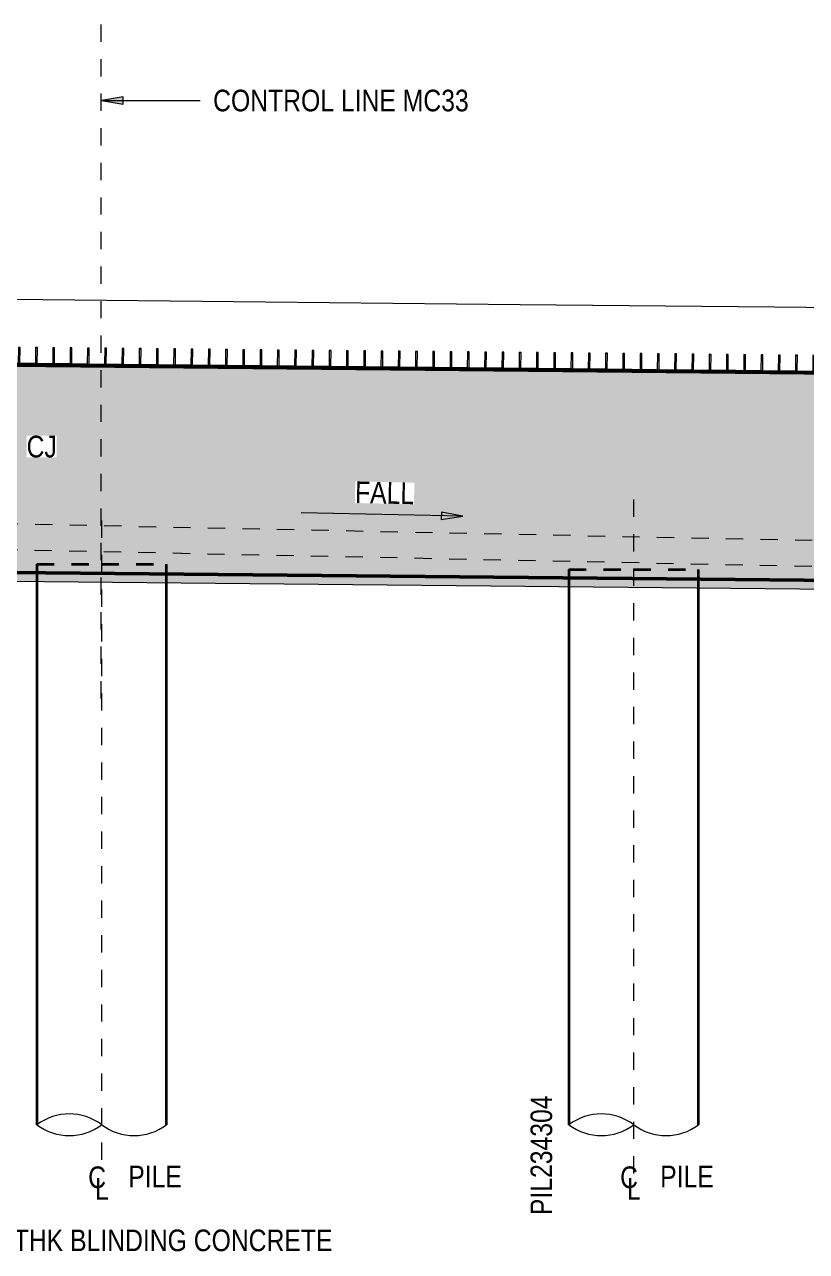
# Model space of a CAD drawing. Header units: metres. Extents: x 1652 to 1736, y -584 to 21.
# Drawn here: x 1720.17 to 1724.7, y 13.84 to 20.94 of the extents above; entities that cross this region are included whole.
import ezdxf

# ---------------------------------------------------------------- set-up
doc = ezdxf.new("R2010")
doc.units = ezdxf.units.M
doc.linetypes.add('JacobsCenter', pattern=[0.015, 0.009, -0.0015, 0.003, -0.0015])
doc.linetypes.add('JacobsDash', pattern=[0.0045, 0.003, -0.0015])
for name, color, linetype, lineweight in [('BRIDGE-ABUTMENT-CONC', 7, 'Continuous', 50), ('BRIDGE-FRAMING-LINE-18-HID', 7, 'JacobsDash', 18), ('D-BDGE', 7, 'Continuous', 13), ('D-BDGE-FLOOR', 7, 'Continuous', 50), ('D-BDGE-FNDN-LINES-18-HID', 7, 'JacobsDash', 18), ('D-BDGE-FNDN-PILE-CONC', 7, 'Continuous', 50), ('D-BDGE-FRAMING', 7, 'Continuous', 50), ('D-BDGE-LINE', 7, 'Continuous', 9), ('D-ENHA-GEN-LINE', 7, 'Continuous', 9), ('D-ENHA-TEXT', 7, 'Continuous', 9), ('D-ENHA-TEXT-TAG', 7, 'Continuous', 18)]:
    doc.layers.add(name, color=color, linetype=linetype, lineweight=lineweight)
doc.styles.add('Arial Narrow_1', font='ARIALN.TTF', dxfattribs={"height": 0.125})

# ---------------------------------------------------------------- blocks, each defined once
blk = doc.blocks.new('01_SFO_FRP_Pile_CastInPlace_CS - CAST-IN-PLACE PILE - 0750-V5-DRG-2871071 - ABUTMENT A CONCRETE ELEVATION')
at = {"layer": 'D-BDGE-FNDN-LINES-18-HID', "lineweight": 35}
for p, q in [((1679.6052, 17.7837), (1679.6052, 17.734)), ((1679.6052, 17.7837), (1679.9801, 17.7837)), ((1679.6052, 17.7837), (1679.9801, 17.7837)), ((1679.9801, 17.7837), (1680.3552, 17.7837)), ((1679.9803, 17.7837), (1680.3552, 17.7837)), ((1680.3552, 17.7265), (1680.3552, 17.7837))]:
    blk.add_line(p, q, dxfattribs=at)
at = {"layer": 'D-BDGE-FNDN-PILE-CONC', "lineweight": 35}
for p, q in [((1679.6052, 17.7339), (1679.6052, 14.5698)), ((1680.3552, 14.5696), (1680.3552, 17.7265))]:
    blk.add_line(p, q, dxfattribs=at)
blk = doc.blocks.new('01_SFO_FRP_Pile_CastInPlace_CS - CAST-IN-PLACE PILE - 0750-V6-DRG-2871071 - ABUTMENT A CONCRETE ELEVATION')
at = {"layer": 'D-BDGE-FNDN-LINES-18-HID', "lineweight": 35}
for p, q in [((1676.5252, 17.8144), (1676.5252, 17.7645)), ((1676.5252, 17.8144), (1676.9001, 17.8144)), ((1676.5252, 17.8144), (1676.9001, 17.8144)), ((1676.9001, 17.8144), (1677.2752, 17.8144)), ((1676.9003, 17.8144), (1677.2752, 17.8144)), ((1677.2752, 17.7571), (1677.2752, 17.8144))]:
    blk.add_line(p, q, dxfattribs=at)
at = {"layer": 'D-BDGE-FNDN-PILE-CONC', "lineweight": 35}
for p, q in [((1676.5252, 17.7645), (1676.5252, 14.5698)), ((1677.2752, 14.5697), (1677.2752, 17.757))]:
    blk.add_line(p, q, dxfattribs=at)
blk = doc.blocks.new('07_STR_DPS_PermadecPanel - 07_STR_DPS_PermadecPanel-5973122-DRG-2871071 - ABUTMENT A CONCRETE ELEVATION')
at = {"layer": 'BRIDGE-FRAMING-LINE-18-HID', "color": 9, "lineweight": 13, "true_color": 0xc3c3c3}
for p, q in [((1680.618, 19.0257), (1680.628, 19.0256)), ((1680.718, 19.0247), (1680.728, 19.0246)), ((1680.818, 19.0237), (1680.828, 19.0236)), ((1680.918, 19.0228), (1680.928, 19.0227)), ((1681.018, 19.0218), (1681.028, 19.0217)), ((1681.118, 19.0208), (1681.128, 19.0207)), ((1680.572, 18.9272), (1680.572, 18.9275)), ((1680.572, 18.9275), (1680.572, 18.9272)), ((1681.172, 18.9212), (1680.572, 18.9272)), ((1680.5721, 18.9332), (1680.6171, 18.9328)), ((1680.617, 18.9331), (1680.6171, 18.9328)), ((1680.6171, 18.9328), (1680.6171, 18.933)), ((1680.627, 18.933), (1680.627, 18.9327)), ((1680.6271, 18.9329), (1680.627, 18.9327)), ((1680.627, 18.9327), (1680.717, 18.9318)), ((1680.717, 18.9321), (1680.717, 18.9318)), ((1680.717, 18.9318), (1680.717, 18.932)), ((1680.727, 18.932), (1680.727, 18.9317)), ((1680.727, 18.9319), (1680.727, 18.9317)), ((1680.727, 18.9317), (1680.817, 18.9308)), ((1680.817, 18.9311), (1680.817, 18.9308)), ((1680.817, 18.9308), (1680.817, 18.931)), ((1680.827, 18.931), (1680.827, 18.9307)), ((1680.827, 18.9309), (1680.827, 18.9307)), ((1680.827, 18.9307), (1680.917, 18.9298)), ((1680.917, 18.9301), (1680.917, 18.9298)), ((1680.917, 18.9298), (1680.917, 18.93)), ((1680.927, 18.93), (1680.927, 18.9297)), ((1680.927, 18.9299), (1680.927, 18.9297)), ((1680.927, 18.9297), (1681.017, 18.9288)), ((1681.017, 18.9291), (1681.017, 18.9288)), ((1681.017, 18.9288), (1681.017, 18.929)), ((1681.027, 18.929), (1681.027, 18.9287)), ((1681.027, 18.9289), (1681.027, 18.9287)), ((1681.027, 18.9287), (1681.117, 18.9278)), ((1681.117, 18.9281), (1681.117, 18.9278)), ((1681.117, 18.9278), (1681.117, 18.928)), ((1681.127, 18.928), (1681.127, 18.9277)), ((1681.127, 18.9279), (1681.127, 18.9277)), ((1681.127, 18.9277), (1681.172, 18.9272)), ((1681.172, 18.9212), (1681.1719, 18.9215)), ((1681.172, 18.9215), (1681.172, 18.9212))]:
    blk.add_line(p, q, dxfattribs=at)
at = {"layer": 'D-BDGE-FRAMING', "color": 9, "lineweight": 13, "true_color": 0xc3c3c3}
for p, q in [((1680.618, 19.0261), (1680.617, 18.9331)), ((1680.628, 19.026), (1680.618, 19.0261)), ((1680.627, 18.933), (1680.628, 19.026)), ((1680.718, 19.0251), (1680.717, 18.9321)), ((1680.728, 19.025), (1680.718, 19.0251)), ((1680.727, 18.932), (1680.728, 19.025)), ((1680.8179, 19.0241), (1680.817, 18.9311)), ((1680.8279, 19.024), (1680.8179, 19.0241)), ((1680.827, 18.931), (1680.8279, 19.024)), ((1680.9179, 19.0231), (1680.917, 18.9301)), ((1680.9279, 19.023), (1680.9179, 19.0231)), ((1680.927, 18.93), (1680.9279, 19.023)), ((1681.0179, 19.0221), (1681.017, 18.9291)), ((1681.0279, 19.022), (1681.0179, 19.0221)), ((1681.027, 18.929), (1681.0279, 19.022)), ((1681.1179, 19.0211), (1681.117, 18.9281)), ((1681.1279, 19.021), (1681.1179, 19.0211)), ((1681.127, 18.928), (1681.1279, 19.021)), ((1680.617, 18.9331), (1680.572, 18.9335)), ((1680.572, 18.9335), (1680.572, 18.9275)), ((1680.572, 18.9275), (1681.1719, 18.9215)), ((1680.717, 18.9321), (1680.627, 18.933)), ((1680.817, 18.9311), (1680.727, 18.932)), ((1680.917, 18.9301), (1680.827, 18.931)), ((1681.017, 18.9291), (1680.927, 18.93)), ((1681.117, 18.9281), (1681.027, 18.929)), ((1681.172, 18.9275), (1681.127, 18.928)), ((1681.1719, 18.9215), (1681.172, 18.9275))]:
    blk.add_line(p, q, dxfattribs=at)
blk = doc.blocks.new('07_STR_DPS_PermadecPanel - 07_STR_DPS_PermadecPanel-V19-DRG-2871071 - ABUTMENT A CONCRETE ELEVATION')
at = {"layer": 'BRIDGE-FRAMING-LINE-18-HID', "color": 9, "lineweight": 13, "true_color": 0xc3c3c3}
for p, q in [((1680.018, 19.0317), (1680.028, 19.0316)), ((1680.118, 19.0307), (1680.128, 19.0306)), ((1680.218, 19.0297), (1680.228, 19.0296)), ((1680.318, 19.0288), (1680.328, 19.0287)), ((1680.418, 19.0278), (1680.428, 19.0277)), ((1680.518, 19.0268), (1680.528, 19.0267)), ((1679.972, 18.9338), (1679.972, 18.9335)), ((1679.972, 18.9332), (1679.972, 18.9335)), ((1679.972, 18.9335), (1679.972, 18.9332)), ((1680.572, 18.9272), (1679.972, 18.9332)), ((1679.9721, 18.9392), (1680.0171, 18.9388)), ((1680.017, 18.9391), (1680.0171, 18.9388)), ((1680.0171, 18.9388), (1680.0171, 18.939)), ((1680.027, 18.939), (1680.027, 18.9387)), ((1680.0271, 18.9389), (1680.027, 18.9387)), ((1680.027, 18.9387), (1680.117, 18.9378)), ((1680.117, 18.9381), (1680.117, 18.9378)), ((1680.117, 18.9378), (1680.117, 18.938)), ((1680.127, 18.938), (1680.127, 18.9377)), ((1680.127, 18.9379), (1680.127, 18.9377)), ((1680.127, 18.9377), (1680.217, 18.9368)), ((1680.217, 18.9371), (1680.217, 18.9368)), ((1680.217, 18.9368), (1680.217, 18.937)), ((1680.227, 18.937), (1680.227, 18.9367)), ((1680.227, 18.9369), (1680.227, 18.9367)), ((1680.227, 18.9367), (1680.317, 18.9358)), ((1680.317, 18.9361), (1680.317, 18.9358)), ((1680.317, 18.9358), (1680.317, 18.936)), ((1680.327, 18.936), (1680.327, 18.9357)), ((1680.327, 18.9359), (1680.327, 18.9357)), ((1680.327, 18.9357), (1680.417, 18.9348)), ((1680.417, 18.9351), (1680.417, 18.9348)), ((1680.417, 18.9348), (1680.417, 18.935)), ((1680.427, 18.935), (1680.427, 18.9347)), ((1680.427, 18.9349), (1680.427, 18.9347)), ((1680.427, 18.9347), (1680.517, 18.9338)), ((1680.517, 18.9341), (1680.517, 18.9338)), ((1680.517, 18.9338), (1680.517, 18.934)), ((1680.527, 18.934), (1680.527, 18.9337)), ((1680.527, 18.9339), (1680.527, 18.9337)), ((1680.527, 18.9337), (1680.572, 18.9332)), ((1680.572, 18.9272), (1680.5719, 18.9275)), ((1680.572, 18.9275), (1680.572, 18.9272))]:
    blk.add_line(p, q, dxfattribs=at)
at = {"layer": 'D-BDGE-FRAMING', "color": 9, "lineweight": 13, "true_color": 0xc3c3c3}
for p, q in [((1680.018, 19.0321), (1680.017, 18.9391)), ((1680.028, 19.032), (1680.018, 19.0321)), ((1680.027, 18.939), (1680.028, 19.032)), ((1680.118, 19.0311), (1680.117, 18.9381)), ((1680.128, 19.031), (1680.118, 19.0311)), ((1680.127, 18.938), (1680.128, 19.031)), ((1680.2179, 19.0301), (1680.217, 18.9371)), ((1680.2279, 19.03), (1680.2179, 19.0301)), ((1680.227, 18.937), (1680.2279, 19.03)), ((1680.3179, 19.0291), (1680.317, 18.9361)), ((1680.3279, 19.029), (1680.3179, 19.0291)), ((1680.327, 18.936), (1680.3279, 19.029)), ((1680.4179, 19.0281), (1680.417, 18.9351)), ((1680.4279, 19.028), (1680.4179, 19.0281)), ((1680.427, 18.935), (1680.4279, 19.028)), ((1680.5179, 19.0271), (1680.517, 18.9341)), ((1680.5279, 19.027), (1680.5179, 19.0271)), ((1680.527, 18.934), (1680.5279, 19.027)), ((1680.017, 18.9391), (1679.972, 18.9395)), ((1679.972, 18.9395), (1679.972, 18.9338)), ((1679.972, 18.9335), (1680.5719, 18.9275)), ((1680.117, 18.9381), (1680.027, 18.939)), ((1680.217, 18.9371), (1680.127, 18.938)), ((1680.317, 18.9361), (1680.227, 18.937)), ((1680.417, 18.9351), (1680.327, 18.936)), ((1680.517, 18.9341), (1680.427, 18.935)), ((1680.572, 18.9335), (1680.527, 18.934)), ((1680.5719, 18.9275), (1680.572, 18.9335))]:
    blk.add_line(p, q, dxfattribs=at)
blk = doc.blocks.new('07_STR_DPS_PermadecPanel - 07_STR_DPS_PermadecPanel-5973123-DRG-2871071 - ABUTMENT A CONCRETE ELEVATION')
at = {"layer": 'BRIDGE-FRAMING-LINE-18-HID', "color": 9, "lineweight": 13, "true_color": 0xc3c3c3}
for p, q in [((1679.418, 19.038), (1679.428, 19.0379)), ((1679.518, 19.037), (1679.528, 19.0369)), ((1679.618, 19.036), (1679.628, 19.0359)), ((1679.718, 19.0351), (1679.728, 19.035)), ((1679.818, 19.0341), (1679.828, 19.034)), ((1679.918, 19.0331), (1679.928, 19.033)), ((1679.372, 18.9395), (1679.372, 18.9398)), ((1679.972, 18.9335), (1679.372, 18.9395)), ((1679.3721, 18.9455), (1679.4171, 18.9451)), ((1679.417, 18.9454), (1679.4171, 18.9451)), ((1679.4171, 18.9451), (1679.4171, 18.9453)), ((1679.427, 18.9453), (1679.427, 18.945)), ((1679.4271, 18.9452), (1679.427, 18.945)), ((1679.427, 18.945), (1679.517, 18.9441)), ((1679.517, 18.9444), (1679.517, 18.9441)), ((1679.517, 18.9441), (1679.517, 18.9443)), ((1679.527, 18.9443), (1679.527, 18.944)), ((1679.527, 18.9442), (1679.527, 18.944)), ((1679.527, 18.944), (1679.617, 18.9431)), ((1679.617, 18.9434), (1679.617, 18.9431)), ((1679.617, 18.9431), (1679.617, 18.9433)), ((1679.627, 18.9433), (1679.627, 18.943)), ((1679.627, 18.9432), (1679.627, 18.943)), ((1679.627, 18.943), (1679.717, 18.9421)), ((1679.717, 18.9424), (1679.717, 18.9421)), ((1679.717, 18.9421), (1679.717, 18.9423)), ((1679.727, 18.9423), (1679.727, 18.942)), ((1679.727, 18.9422), (1679.727, 18.942)), ((1679.727, 18.942), (1679.817, 18.9411)), ((1679.817, 18.9414), (1679.817, 18.9411)), ((1679.817, 18.9411), (1679.817, 18.9413)), ((1679.827, 18.9413), (1679.827, 18.941)), ((1679.827, 18.9412), (1679.827, 18.941)), ((1679.827, 18.941), (1679.917, 18.9401)), ((1679.917, 18.9404), (1679.917, 18.9401)), ((1679.917, 18.9401), (1679.917, 18.9403)), ((1679.927, 18.9403), (1679.927, 18.94)), ((1679.927, 18.9402), (1679.927, 18.94)), ((1679.927, 18.94), (1679.972, 18.9395)), ((1679.972, 18.9335), (1679.9719, 18.9338))]:
    blk.add_line(p, q, dxfattribs=at)
at = {"layer": 'D-BDGE-FRAMING', "color": 9, "lineweight": 13, "true_color": 0xc3c3c3}
for p, q in [((1679.418, 19.0384), (1679.417, 18.9454)), ((1679.428, 19.0383), (1679.418, 19.0384)), ((1679.427, 18.9453), (1679.428, 19.0383)), ((1679.518, 19.0374), (1679.517, 18.9444)), ((1679.528, 19.0373), (1679.518, 19.0374)), ((1679.527, 18.9443), (1679.528, 19.0373)), ((1679.6179, 19.0364), (1679.617, 18.9434)), ((1679.6279, 19.0363), (1679.6179, 19.0364)), ((1679.627, 18.9433), (1679.6279, 19.0363)), ((1679.7179, 19.0354), (1679.717, 18.9424)), ((1679.7279, 19.0353), (1679.7179, 19.0354)), ((1679.727, 18.9423), (1679.7279, 19.0353)), ((1679.8179, 19.0344), (1679.817, 18.9414)), ((1679.8279, 19.0343), (1679.8179, 19.0344)), ((1679.827, 18.9413), (1679.8279, 19.0343)), ((1679.9179, 19.0334), (1679.917, 18.9404)), ((1679.9279, 19.0333), (1679.9179, 19.0334)), ((1679.927, 18.9403), (1679.9279, 19.0333)), ((1679.417, 18.9454), (1679.372, 18.9458)), ((1679.372, 18.9458), (1679.372, 18.9398)), ((1679.372, 18.9398), (1679.9719, 18.9338)), ((1679.517, 18.9444), (1679.427, 18.9453)), ((1679.617, 18.9434), (1679.527, 18.9443)), ((1679.717, 18.9424), (1679.627, 18.9433)), ((1679.817, 18.9414), (1679.727, 18.9423)), ((1679.917, 18.9404), (1679.827, 18.9413)), ((1679.972, 18.9398), (1679.927, 18.9403)), ((1679.9719, 18.9338), (1679.972, 18.9398))]:
    blk.add_line(p, q, dxfattribs=at)
blk = doc.blocks.new('07_STR_DPS_PermadecPanel - 07_STR_DPS_PermadecPanel-5973124-DRG-2871071 - ABUTMENT A CONCRETE ELEVATION')
at = {"layer": 'BRIDGE-FRAMING-LINE-18-HID', "color": 9, "lineweight": 13, "true_color": 0xc3c3c3}
for p, q in [((1678.818, 19.0437), (1678.828, 19.0436)), ((1678.918, 19.0427), (1678.928, 19.0426)), ((1679.018, 19.0417), (1679.028, 19.0416)), ((1679.118, 19.0408), (1679.128, 19.0407)), ((1679.218, 19.0398), (1679.228, 19.0397)), ((1679.318, 19.0388), (1679.328, 19.0387)), ((1678.772, 18.9452), (1678.772, 18.9455)), ((1678.772, 18.9455), (1678.772, 18.9452)), ((1679.372, 18.9392), (1678.772, 18.9452)), ((1678.7721, 18.9512), (1678.8171, 18.9508)), ((1678.817, 18.9511), (1678.8171, 18.9508)), ((1678.8171, 18.9508), (1678.8171, 18.951)), ((1678.827, 18.951), (1678.827, 18.9507)), ((1678.8271, 18.9509), (1678.827, 18.9507)), ((1678.827, 18.9507), (1678.917, 18.9498)), ((1678.917, 18.9501), (1678.917, 18.9498)), ((1678.917, 18.9498), (1678.917, 18.95)), ((1678.927, 18.95), (1678.927, 18.9497)), ((1678.927, 18.9499), (1678.927, 18.9497)), ((1678.927, 18.9497), (1679.017, 18.9488)), ((1679.017, 18.9491), (1679.017, 18.9488)), ((1679.017, 18.9488), (1679.017, 18.949)), ((1679.027, 18.949), (1679.027, 18.9487)), ((1679.027, 18.9489), (1679.027, 18.9487)), ((1679.027, 18.9487), (1679.117, 18.9478)), ((1679.117, 18.9481), (1679.117, 18.9478)), ((1679.117, 18.9478), (1679.117, 18.948)), ((1679.127, 18.948), (1679.127, 18.9477)), ((1679.127, 18.9479), (1679.127, 18.9477)), ((1679.127, 18.9477), (1679.217, 18.9468)), ((1679.217, 18.9471), (1679.217, 18.9468)), ((1679.217, 18.9468), (1679.217, 18.947)), ((1679.227, 18.947), (1679.227, 18.9467)), ((1679.227, 18.9469), (1679.227, 18.9467)), ((1679.227, 18.9467), (1679.317, 18.9458)), ((1679.317, 18.9461), (1679.317, 18.9458)), ((1679.317, 18.9458), (1679.317, 18.946)), ((1679.327, 18.946), (1679.327, 18.9457)), ((1679.327, 18.9459), (1679.327, 18.9457)), ((1679.327, 18.9457), (1679.372, 18.9452)), ((1679.372, 18.9392), (1679.3719, 18.9395)), ((1679.372, 18.9395), (1679.372, 18.9392))]:
    blk.add_line(p, q, dxfattribs=at)
at = {"layer": 'D-BDGE-FRAMING', "color": 9, "lineweight": 13, "true_color": 0xc3c3c3}
for p, q in [((1678.818, 19.0441), (1678.817, 18.9511)), ((1678.828, 19.044), (1678.818, 19.0441)), ((1678.827, 18.951), (1678.828, 19.044)), ((1678.918, 19.0431), (1678.917, 18.9501)), ((1678.928, 19.043), (1678.918, 19.0431)), ((1678.927, 18.95), (1678.928, 19.043)), ((1679.0179, 19.0421), (1679.017, 18.9491)), ((1679.0279, 19.042), (1679.0179, 19.0421)), ((1679.027, 18.949), (1679.0279, 19.042)), ((1679.1179, 19.0411), (1679.117, 18.9481)), ((1679.1279, 19.041), (1679.1179, 19.0411)), ((1679.127, 18.948), (1679.1279, 19.041)), ((1679.2179, 19.0401), (1679.217, 18.9471)), ((1679.2279, 19.04), (1679.2179, 19.0401)), ((1679.227, 18.947), (1679.2279, 19.04)), ((1679.3179, 19.0391), (1679.317, 18.9461)), ((1679.3279, 19.039), (1679.3179, 19.0391)), ((1679.327, 18.946), (1679.3279, 19.039)), ((1678.817, 18.9511), (1678.772, 18.9515)), ((1678.772, 18.9515), (1678.772, 18.9455)), ((1678.772, 18.9455), (1679.3719, 18.9395)), ((1678.917, 18.9501), (1678.827, 18.951)), ((1679.017, 18.9491), (1678.927, 18.95)), ((1679.117, 18.9481), (1679.027, 18.949)), ((1679.217, 18.9471), (1679.127, 18.948)), ((1679.317, 18.9461), (1679.227, 18.947)), ((1679.372, 18.9455), (1679.327, 18.946)), ((1679.3719, 18.9395), (1679.372, 18.9455))]:
    blk.add_line(p, q, dxfattribs=at)
blk = doc.blocks.new('07_STR_DPS_PermadecPanel - 07_STR_DPS_PermadecPanel-V20-DRG-2871071 - ABUTMENT A CONCRETE ELEVATION')
at = {"layer": 'BRIDGE-FRAMING-LINE-18-HID', "color": 9, "lineweight": 13, "true_color": 0xc3c3c3}
for p, q in [((1678.218, 19.0497), (1678.228, 19.0496)), ((1678.318, 19.0487), (1678.328, 19.0486)), ((1678.418, 19.0477), (1678.428, 19.0476)), ((1678.518, 19.0468), (1678.528, 19.0467)), ((1678.618, 19.0458), (1678.628, 19.0457)), ((1678.718, 19.0448), (1678.728, 19.0447)), ((1678.1721, 18.9572), (1678.2171, 18.9568)), ((1678.217, 18.9571), (1678.2171, 18.9568)), ((1678.172, 18.9512), (1678.172, 18.9515)), ((1678.172, 18.9514), (1678.172, 18.9512)), ((1678.772, 18.9452), (1678.172, 18.9512)), ((1678.2171, 18.9568), (1678.2171, 18.957)), ((1678.227, 18.957), (1678.227, 18.9567)), ((1678.2271, 18.9569), (1678.227, 18.9567)), ((1678.227, 18.9567), (1678.317, 18.9558)), ((1678.317, 18.9561), (1678.317, 18.9558)), ((1678.317, 18.9558), (1678.317, 18.956)), ((1678.327, 18.956), (1678.327, 18.9557)), ((1678.327, 18.9559), (1678.327, 18.9557)), ((1678.327, 18.9557), (1678.417, 18.9548)), ((1678.417, 18.9551), (1678.417, 18.9548)), ((1678.417, 18.9548), (1678.417, 18.955)), ((1678.427, 18.955), (1678.427, 18.9547)), ((1678.427, 18.9549), (1678.427, 18.9547)), ((1678.427, 18.9547), (1678.517, 18.9538)), ((1678.517, 18.9541), (1678.517, 18.9538)), ((1678.517, 18.9538), (1678.517, 18.954)), ((1678.527, 18.954), (1678.527, 18.9537)), ((1678.527, 18.9539), (1678.527, 18.9537)), ((1678.527, 18.9537), (1678.617, 18.9528)), ((1678.617, 18.9531), (1678.617, 18.9528)), ((1678.617, 18.9528), (1678.617, 18.953)), ((1678.627, 18.953), (1678.627, 18.9527)), ((1678.627, 18.9529), (1678.627, 18.9527)), ((1678.627, 18.9527), (1678.717, 18.9518)), ((1678.717, 18.9521), (1678.717, 18.9518)), ((1678.717, 18.9518), (1678.717, 18.952)), ((1678.727, 18.952), (1678.727, 18.9517)), ((1678.727, 18.9519), (1678.727, 18.9517)), ((1678.727, 18.9517), (1678.772, 18.9512)), ((1678.772, 18.9452), (1678.7719, 18.9455)), ((1678.772, 18.9455), (1678.772, 18.9452))]:
    blk.add_line(p, q, dxfattribs=at)
at = {"layer": 'D-BDGE-FRAMING', "color": 9, "lineweight": 13, "true_color": 0xc3c3c3}
for p, q in [((1678.218, 19.0501), (1678.217, 18.9571)), ((1678.228, 19.05), (1678.218, 19.0501)), ((1678.227, 18.957), (1678.228, 19.05)), ((1678.318, 19.0491), (1678.317, 18.9561)), ((1678.328, 19.049), (1678.318, 19.0491)), ((1678.327, 18.956), (1678.328, 19.049)), ((1678.4179, 19.0481), (1678.417, 18.9551)), ((1678.4279, 19.048), (1678.4179, 19.0481)), ((1678.427, 18.955), (1678.4279, 19.048)), ((1678.5179, 19.0471), (1678.517, 18.9541)), ((1678.5279, 19.047), (1678.5179, 19.0471)), ((1678.527, 18.954), (1678.5279, 19.047)), ((1678.6179, 19.0461), (1678.617, 18.9531)), ((1678.6279, 19.046), (1678.6179, 19.0461)), ((1678.627, 18.953), (1678.6279, 19.046)), ((1678.7179, 19.0451), (1678.717, 18.9521)), ((1678.7279, 19.045), (1678.7179, 19.0451)), ((1678.727, 18.952), (1678.7279, 19.045)), ((1678.217, 18.9571), (1678.172, 18.9575)), ((1678.172, 18.9575), (1678.172, 18.9515)), ((1678.172, 18.9515), (1678.7719, 18.9455)), ((1678.317, 18.9561), (1678.227, 18.957)), ((1678.417, 18.9551), (1678.327, 18.956)), ((1678.517, 18.9541), (1678.427, 18.955)), ((1678.617, 18.9531), (1678.527, 18.954)), ((1678.717, 18.9521), (1678.627, 18.953)), ((1678.772, 18.9515), (1678.727, 18.952)), ((1678.7719, 18.9455), (1678.772, 18.9515))]:
    blk.add_line(p, q, dxfattribs=at)
blk = doc.blocks.new('07_STR_DPS_PermadecPanel - 07_STR_DPS_PermadecPanel-V21-DRG-2871071 - ABUTMENT A CONCRETE ELEVATION')
at = {"layer": 'BRIDGE-FRAMING-LINE-18-HID', "color": 9, "lineweight": 13, "true_color": 0xc3c3c3}
for p, q in [((1677.618, 19.0555), (1677.628, 19.0554)), ((1677.718, 19.0545), (1677.728, 19.0544)), ((1677.818, 19.0535), (1677.828, 19.0534)), ((1677.918, 19.0526), (1677.928, 19.0525)), ((1678.018, 19.0516), (1678.028, 19.0515)), ((1678.118, 19.0506), (1678.128, 19.0505)), ((1677.572, 18.9575), (1677.572, 18.9573)), ((1677.572, 18.957), (1677.572, 18.9573)), ((1677.5721, 18.963), (1677.6171, 18.9626)), ((1677.617, 18.9629), (1677.6171, 18.9626)), ((1677.6171, 18.9626), (1677.6171, 18.9628)), ((1677.627, 18.9628), (1677.627, 18.9625)), ((1677.6271, 18.9627), (1677.627, 18.9625)), ((1677.627, 18.9625), (1677.717, 18.9616)), ((1677.717, 18.9619), (1677.717, 18.9616)), ((1677.717, 18.9616), (1677.717, 18.9618)), ((1677.727, 18.9618), (1677.727, 18.9615)), ((1677.727, 18.9617), (1677.727, 18.9615)), ((1677.727, 18.9615), (1677.817, 18.9606)), ((1677.817, 18.9609), (1677.817, 18.9606)), ((1677.817, 18.9606), (1677.817, 18.9608)), ((1677.827, 18.9608), (1677.827, 18.9605)), ((1677.827, 18.9607), (1677.827, 18.9605)), ((1677.827, 18.9605), (1677.917, 18.9596)), ((1677.917, 18.9599), (1677.917, 18.9596)), ((1677.917, 18.9596), (1677.917, 18.9598)), ((1677.927, 18.9598), (1677.927, 18.9595)), ((1677.927, 18.9597), (1677.927, 18.9595)), ((1677.927, 18.9595), (1678.017, 18.9586)), ((1678.017, 18.9589), (1678.017, 18.9586)), ((1678.017, 18.9586), (1678.017, 18.9588)), ((1678.027, 18.9588), (1678.027, 18.9585)), ((1678.027, 18.9587), (1678.027, 18.9585)), ((1678.027, 18.9585), (1678.117, 18.9576)), ((1678.117, 18.9579), (1678.117, 18.9576)), ((1678.117, 18.9576), (1678.117, 18.9578)), ((1678.127, 18.9578), (1678.127, 18.9575)), ((1678.127, 18.9577), (1678.127, 18.9575)), ((1678.127, 18.9575), (1678.172, 18.957)), ((1678.1719, 18.9513), (1678.1719, 18.9514)), ((1678.172, 18.9513), (1678.172, 18.951))]:
    blk.add_line(p, q, dxfattribs=at)
at = {"layer": 'D-BDGE-FRAMING', "color": 9, "lineweight": 13, "true_color": 0xc3c3c3}
for p, q in [((1677.618, 19.0559), (1677.617, 18.9629)), ((1677.628, 19.0558), (1677.618, 19.0559)), ((1677.627, 18.9628), (1677.628, 19.0558)), ((1677.718, 19.0549), (1677.717, 18.9619)), ((1677.728, 19.0548), (1677.718, 19.0549)), ((1677.727, 18.9618), (1677.728, 19.0548)), ((1677.8179, 19.0539), (1677.817, 18.9609)), ((1677.8279, 19.0538), (1677.8179, 19.0539)), ((1677.827, 18.9608), (1677.8279, 19.0538)), ((1677.9179, 19.0529), (1677.917, 18.9599)), ((1677.9279, 19.0528), (1677.9179, 19.0529)), ((1677.927, 18.9598), (1677.9279, 19.0528)), ((1678.0179, 19.0519), (1678.017, 18.9589)), ((1678.0279, 19.0518), (1678.0179, 19.0519)), ((1678.027, 18.9588), (1678.0279, 19.0518)), ((1678.1179, 19.0509), (1678.117, 18.9579)), ((1678.1279, 19.0508), (1678.1179, 19.0509)), ((1678.127, 18.9578), (1678.1279, 19.0508)), ((1677.617, 18.9629), (1677.572, 18.9633)), ((1677.572, 18.9633), (1677.572, 18.9576)), ((1677.572, 18.9573), (1678.1719, 18.9513)), ((1677.572, 18.9573), (1677.572, 18.957)), ((1677.717, 18.9619), (1677.627, 18.9628)), ((1677.817, 18.9609), (1677.727, 18.9618)), ((1677.917, 18.9599), (1677.827, 18.9608)), ((1678.017, 18.9589), (1677.927, 18.9598)), ((1678.117, 18.9579), (1678.027, 18.9588)), ((1678.172, 18.9573), (1678.127, 18.9578)), ((1678.1719, 18.9515), (1678.172, 18.9573)), ((1678.172, 18.951), (1677.572, 18.957)), ((1678.172, 18.951), (1678.1719, 18.9513))]:
    blk.add_line(p, q, dxfattribs=at)
blk = doc.blocks.new('07_STR_DPS_PermadecPanel - 07_STR_DPS_PermadecPanel-5973125-DRG-2871071 - ABUTMENT A CONCRETE ELEVATION')
at = {"layer": 'BRIDGE-FRAMING-LINE-18-HID', "color": 9, "lineweight": 13, "true_color": 0xc3c3c3}
for p, q in [((1677.018, 19.0618), (1677.028, 19.0617)), ((1677.118, 19.0608), (1677.128, 19.0607)), ((1677.218, 19.0598), (1677.228, 19.0597)), ((1677.318, 19.0588), (1677.328, 19.0587)), ((1677.418, 19.0578), (1677.428, 19.0577)), ((1677.518, 19.0568), (1677.528, 19.0567)), ((1676.972, 18.9633), (1676.972, 18.9635)), ((1676.972, 18.9635), (1676.972, 18.9633)), ((1677.572, 18.9573), (1676.972, 18.9633)), ((1676.9721, 18.9693), (1677.0171, 18.9688)), ((1677.017, 18.9691), (1677.0171, 18.9688)), ((1677.0171, 18.9688), (1677.0171, 18.9691)), ((1677.0271, 18.969), (1677.027, 18.9687)), ((1677.027, 18.969), (1677.027, 18.9687)), ((1677.027, 18.9687), (1677.117, 18.9678)), ((1677.117, 18.9678), (1677.117, 18.9681)), ((1677.117, 18.9681), (1677.117, 18.9678)), ((1677.127, 18.968), (1677.127, 18.9677)), ((1677.127, 18.968), (1677.127, 18.9677)), ((1677.127, 18.9677), (1677.217, 18.9668)), ((1677.217, 18.9668), (1677.217, 18.9671)), ((1677.217, 18.9671), (1677.217, 18.9668)), ((1677.227, 18.967), (1677.227, 18.9667)), ((1677.227, 18.967), (1677.227, 18.9667)), ((1677.227, 18.9667), (1677.317, 18.9658)), ((1677.317, 18.9658), (1677.317, 18.9661)), ((1677.317, 18.9661), (1677.317, 18.9658)), ((1677.327, 18.966), (1677.327, 18.9657)), ((1677.327, 18.966), (1677.327, 18.9657)), ((1677.327, 18.9657), (1677.417, 18.9648)), ((1677.417, 18.9648), (1677.417, 18.9651)), ((1677.417, 18.9651), (1677.417, 18.9648)), ((1677.427, 18.965), (1677.427, 18.9647)), ((1677.427, 18.965), (1677.427, 18.9647)), ((1677.427, 18.9647), (1677.517, 18.9638)), ((1677.517, 18.9638), (1677.517, 18.9641)), ((1677.517, 18.9641), (1677.517, 18.9638)), ((1677.527, 18.964), (1677.527, 18.9637)), ((1677.527, 18.964), (1677.527, 18.9637)), ((1677.527, 18.9637), (1677.572, 18.9633)), ((1677.572, 18.9573), (1677.5719, 18.9576))]:
    blk.add_line(p, q, dxfattribs=at)
at = {"layer": 'D-BDGE-FRAMING', "color": 9, "lineweight": 13, "true_color": 0xc3c3c3}
for p, q in [((1677.018, 19.0621), (1677.017, 18.9691)), ((1677.028, 19.062), (1677.018, 19.0621)), ((1677.027, 18.969), (1677.028, 19.062)), ((1677.118, 19.0611), (1677.117, 18.9681)), ((1677.128, 19.061), (1677.118, 19.0611)), ((1677.127, 18.968), (1677.128, 19.061)), ((1677.2179, 19.0601), (1677.217, 18.9671)), ((1677.2279, 19.06), (1677.2179, 19.0601)), ((1677.227, 18.967), (1677.2279, 19.06)), ((1677.3179, 19.0591), (1677.317, 18.9661)), ((1677.3279, 19.059), (1677.3179, 19.0591)), ((1677.327, 18.966), (1677.3279, 19.059)), ((1677.4179, 19.0581), (1677.417, 18.9651)), ((1677.4279, 19.058), (1677.4179, 19.0581)), ((1677.427, 18.965), (1677.4279, 19.058)), ((1677.5179, 19.0571), (1677.517, 18.9641)), ((1677.5279, 19.057), (1677.5179, 19.0571)), ((1677.527, 18.964), (1677.5279, 19.057)), ((1677.017, 18.9691), (1676.972, 18.9696)), ((1676.972, 18.9696), (1676.972, 18.9636)), ((1676.972, 18.9636), (1677.5719, 18.9576)), ((1677.117, 18.9681), (1677.027, 18.969)), ((1677.217, 18.9671), (1677.127, 18.968)), ((1677.317, 18.9661), (1677.227, 18.967)), ((1677.417, 18.9651), (1677.327, 18.966)), ((1677.517, 18.9641), (1677.427, 18.965)), ((1677.572, 18.9636), (1677.527, 18.964)), ((1677.5719, 18.9576), (1677.572, 18.9636))]:
    blk.add_line(p, q, dxfattribs=at)
blk = doc.blocks.new('07_STR_DPS_PermadecPanel - 07_STR_DPS_PermadecPanel-V22-DRG-2871071 - ABUTMENT A CONCRETE ELEVATION')
at = {"layer": 'BRIDGE-FRAMING-LINE-18-HID', "color": 9, "lineweight": 13, "true_color": 0xc3c3c3}
for p, q in [((1676.418, 19.0677), (1676.428, 19.0676)), ((1676.518, 19.0667), (1676.528, 19.0666)), ((1676.618, 19.0657), (1676.628, 19.0656)), ((1676.718, 19.0648), (1676.728, 19.0647)), ((1676.818, 19.0638), (1676.828, 19.0637)), ((1676.918, 19.0628), (1676.928, 19.0627)), ((1676.372, 18.9692), (1676.372, 18.9695)), ((1676.372, 18.9695), (1676.372, 18.9692)), ((1676.972, 18.9632), (1676.372, 18.9692)), ((1676.3721, 18.9752), (1676.4171, 18.9748)), ((1676.417, 18.9751), (1676.4171, 18.9748)), ((1676.4171, 18.9748), (1676.4171, 18.975)), ((1676.427, 18.975), (1676.427, 18.9747)), ((1676.4271, 18.9749), (1676.427, 18.9747)), ((1676.427, 18.9747), (1676.517, 18.9738)), ((1676.517, 18.9741), (1676.517, 18.9738)), ((1676.517, 18.9738), (1676.517, 18.974)), ((1676.527, 18.974), (1676.527, 18.9737)), ((1676.527, 18.9739), (1676.527, 18.9737)), ((1676.527, 18.9737), (1676.617, 18.9728)), ((1676.617, 18.9731), (1676.617, 18.9728)), ((1676.617, 18.9728), (1676.617, 18.973)), ((1676.627, 18.973), (1676.627, 18.9727)), ((1676.627, 18.9729), (1676.627, 18.9727)), ((1676.627, 18.9727), (1676.717, 18.9718)), ((1676.717, 18.9721), (1676.717, 18.9718)), ((1676.717, 18.9718), (1676.717, 18.972)), ((1676.727, 18.972), (1676.727, 18.9717)), ((1676.727, 18.9719), (1676.727, 18.9717)), ((1676.727, 18.9717), (1676.817, 18.9708)), ((1676.817, 18.9711), (1676.817, 18.9708)), ((1676.817, 18.9708), (1676.817, 18.971)), ((1676.827, 18.971), (1676.827, 18.9707)), ((1676.827, 18.9709), (1676.827, 18.9707)), ((1676.827, 18.9707), (1676.917, 18.9698)), ((1676.917, 18.9701), (1676.917, 18.9698)), ((1676.917, 18.9698), (1676.917, 18.97)), ((1676.927, 18.97), (1676.927, 18.9697)), ((1676.927, 18.9699), (1676.927, 18.9697)), ((1676.927, 18.9697), (1676.972, 18.9692)), ((1676.972, 18.9632), (1676.9719, 18.9635)), ((1676.972, 18.9635), (1676.972, 18.9632))]:
    blk.add_line(p, q, dxfattribs=at)
at = {"layer": 'D-BDGE-FRAMING', "color": 9, "lineweight": 13, "true_color": 0xc3c3c3}
for p, q in [((1676.418, 19.0681), (1676.417, 18.9751)), ((1676.428, 19.068), (1676.418, 19.0681)), ((1676.427, 18.975), (1676.428, 19.068)), ((1676.518, 19.0671), (1676.517, 18.9741)), ((1676.528, 19.067), (1676.518, 19.0671)), ((1676.527, 18.974), (1676.528, 19.067)), ((1676.6179, 19.0661), (1676.617, 18.9731)), ((1676.6279, 19.066), (1676.6179, 19.0661)), ((1676.627, 18.973), (1676.6279, 19.066)), ((1676.7179, 19.0651), (1676.717, 18.9721)), ((1676.7279, 19.065), (1676.7179, 19.0651)), ((1676.727, 18.972), (1676.7279, 19.065)), ((1676.8179, 19.0641), (1676.817, 18.9711)), ((1676.8279, 19.064), (1676.8179, 19.0641)), ((1676.827, 18.971), (1676.8279, 19.064)), ((1676.9179, 19.0631), (1676.917, 18.9701)), ((1676.9279, 19.063), (1676.9179, 19.0631)), ((1676.927, 18.97), (1676.9279, 19.063)), ((1676.417, 18.9751), (1676.372, 18.9755)), ((1676.372, 18.9755), (1676.372, 18.9695)), ((1676.372, 18.9695), (1676.9719, 18.9635)), ((1676.517, 18.9741), (1676.427, 18.975)), ((1676.617, 18.9731), (1676.527, 18.974)), ((1676.717, 18.9721), (1676.627, 18.973)), ((1676.817, 18.9711), (1676.727, 18.972)), ((1676.917, 18.9701), (1676.827, 18.971)), ((1676.972, 18.9695), (1676.927, 18.97)), ((1676.9719, 18.9635), (1676.972, 18.9695))]:
    blk.add_line(p, q, dxfattribs=at)
blk = doc.blocks.new('CS_DET_Pile-Column_BreakLine - CS_Tubular BreakLine-5514570-DRG-2871071 - ABUTMENT A CONCRETE ELEVATION')
at = {"layer": 'D-BDGE-LINE', "lineweight": 18}
for centre, radius, start, end in [((1664.8927, 14.3213), 0.3112, 52.95733, 127.04267), ((1664.8927, 14.8182), 0.3112, 232.95733, 307.04267), ((1665.2677, 14.8182), 0.3113, 232.95733, 307.04267)]:
    blk.add_arc(centre, radius, start, end, dxfattribs=at)
blk = doc.blocks.new('CS_Annot_Centreline Symbol1 - CS_Annot_Centreline Symbol 2-5308920-DRG-2871071 - ABUTMENT A CONCRETE ELEVATION')
at = {"layer": 'D-ENHA-GEN-LINE', "char_height": 0.125, "attachment_point": 1, "style": 'Arial Narrow_1'}
for s, insert, width in [('C  ', (1654.4318, 14.3284), 0.220464), ('L', (1654.4709, 14.2617), 0.096202)]:
    blk.add_mtext(s, dxfattribs=dict(at, insert=insert, width=width))

msp = doc.modelspace()

# ---------------------------------------------------------------- hatches: boundary and pattern name
at = {"layer": 'BRIDGE-ABUTMENT-CONC', "true_color": 0xc0c0c0}
msp.add_hatch(color=9, dxfattribs=at).paths.add_polyline_path([(1733.3616, 17.6345), (1733.3615, 18.8345), (1720.0984, 18.966), (1720.0984, 17.7659), (1731.4087, 17.6538)])
at = {"layer": 'D-BDGE-LINE'}
h = msp.add_hatch(dxfattribs=at)
h.set_pattern_fill('FP_2', color=256, style=0, pattern_type=2)
h.set_pattern_definition([(0, (1706.63115, 17.949), (0.4064, 0.1016), [0.01676, -0.28804, 0.01676, -0.28804, -1.626]), (0, (1706.63115, 17.949), (0.4064, 0.1016), [-0.6096, 0.01676, -0.59284, 0.01676, -0.28804, -0.7112]), (0, (1706.63115, 17.949), (0.4064, 0.1016), [-1.524, 0.01676, -0.18644, 0.01676, -0.49124]), (120, (1706.78415, 17.999), (-0.2911882, 0.30115272), [0.01676, -0.28804, 0.01676, -0.28804, -1.626]), (120, (1706.78415, 17.999), (-0.2911882, 0.30115272), [-0.6096, 0.01676, -0.59284, 0.01676, -0.28804, -0.7112]), (120, (1706.78415, 17.999), (-0.2911882, 0.30115272), [-1.524, 0.01676, -0.18644, 0.01676, -0.49124]), (240, (1706.83415, 18.203), (-0.1152118, -0.40275272), [0.01676, -0.28804, 0.01676, -0.28804, -1.626]), (240, (1706.83415, 18.203), (-0.1152118, -0.40275272), [-0.6096, 0.01676, -0.59284, 0.01676, -0.28804, -0.7112]), (240, (1706.83415, 18.203), (-0.1152118, -0.40275272), [-1.524, 0.01676, -0.18644, 0.01676, -0.49124])])
h.paths.add_polyline_path([(1733.4669, 17.5819), (1733.4664, 17.6319), (1713.1665, 17.8348), (1709.6354, 17.8699), (1701.6976, 17.7908), (1701.4704, 18.0135), (1700.5707, 18.0043), (1700.3479, 17.7773), (1697.7068, 17.751), (1697.7069, 17.701), (1700.3692, 17.7276), (1700.5919, 17.9547), (1701.4502, 17.9633), (1701.6774, 17.7406), (1709.6358, 17.8199), (1727.1565, 17.6452), (1733.4664, 17.5819)])
at = {"layer": 'D-ENHA-TEXT'}
for points in [[(1720.6212, 20.4968), (1720.7462, 20.4748), (1720.7462, 20.5189)], [(1722.7125, 18.0908), (1722.588, 18.1155), (1722.587, 18.0714)]]:
    msp.add_hatch(color=256, dxfattribs=at).paths.add_polyline_path(points)

# ---------------------------------------------------------------- linework, layer by layer
at = {"layer": 'BRIDGE-ABUTMENT-CONC'}
msp.add_line((1733.3616, 17.6345), (1720.0984, 17.7659), dxfattribs=at)
at = {"layer": 'BRIDGE-FRAMING-LINE-18-HID', "color": 8, "true_color": 0x808080}
msp.add_line((1720.0996, 18.966), (1733.3615, 18.8345), dxfattribs=at)
at = {"layer": 'D-BDGE', "linetype": 'JacobsCenter', "lineweight": 18}
for p, q in [((1720.6162, 20.9365), (1720.6162, 17.0365)), ((1723.7012, 18.1874), (1723.7012, 14.2765)), ((1720.6212, 18.0665), (1720.6212, 14.2765))]:
    msp.add_line(p, q, dxfattribs=at)
at = {"layer": 'D-BDGE', "lineweight": 50}
msp.add_line((1720.0984, 18.966), (1733.3615, 18.8345), dxfattribs=at)
at = {"layer": 'D-BDGE', "color": 143, "linetype": 'JacobsDash', "lineweight": 18, "true_color": 0x78aac8}
for p, q in [((1709.6387, 18.2648), (1732.3612, 17.7935)), ((1709.6356, 18.1149), (1732.2112, 17.6466))]:
    msp.add_line(p, q, dxfattribs=at)
at = {"layer": 'D-BDGE', "lineweight": 18}
for p, q in [((1733.4669, 17.6319), (1720.089, 17.766)), ((1720.0885, 17.716), (1733.4669, 17.5819))]:
    msp.add_line(p, q, dxfattribs=at)
at = {"layer": 'D-BDGE', "lineweight": 50, "flags": 128}
msp.add_lwpolyline([(1720.0967, 18.9695), (1721.57, 18.9547), (1723.0433, 18.9399), (1724.5165, 18.9252), (1725.9898, 18.9104), (1727.4631, 18.8957), (1728.9364, 18.8809), (1730.4096, 18.8661), (1731.8829, 18.8514), (1733.3562, 18.8366)], dxfattribs=at)
at = {"layer": 'D-BDGE-FLOOR', "color": 252, "lineweight": 18, "true_color": 0x888888, "flags": 128}
msp.add_lwpolyline([(1733.3562, 19.2116), (1731.8829, 19.2264), (1730.4096, 19.2411), (1728.9364, 19.2559), (1727.4631, 19.2707), (1725.9898, 19.2854), (1724.5165, 19.3002), (1723.0433, 19.3149), (1721.57, 19.3297), (1720.0967, 19.3445)], dxfattribs=at)
at = {"layer": 'D-ENHA-TEXT'}
for p, q in [((1720.7462, 20.5189), (1720.6212, 20.4968)), ((1720.6212, 20.4968), (1720.7462, 20.4748)), ((1720.6212, 20.4968), (1721.1915, 20.4968)), ((1720.7462, 20.4748), (1720.7462, 20.5189)), ((1722.7125, 18.0908), (1721.7764, 18.1106)), ((1722.588, 18.1155), (1722.587, 18.0714)), ((1722.7125, 18.0908), (1722.588, 18.1155)), ((1722.587, 18.0714), (1722.7125, 18.0908))]:
    msp.add_line(p, q, dxfattribs=at)

# ---------------------------------------------------------------- block references
at = {"layer": 'BRIDGE-FRAMING-LINE-18-HID', "color": 9, "lineweight": 13, "true_color": 0xc3c3c3}
for name in ['07_STR_DPS_PermadecPanel - 07_STR_DPS_PermadecPanel-V22-DRG-2871071 - ABUTMENT A CONCRETE ELEVATION', '07_STR_DPS_PermadecPanel - 07_STR_DPS_PermadecPanel-5973125-DRG-2871071 - ABUTMENT A CONCRETE ELEVATION', '07_STR_DPS_PermadecPanel - 07_STR_DPS_PermadecPanel-V21-DRG-2871071 - ABUTMENT A CONCRETE ELEVATION', '07_STR_DPS_PermadecPanel - 07_STR_DPS_PermadecPanel-V20-DRG-2871071 - ABUTMENT A CONCRETE ELEVATION', '07_STR_DPS_PermadecPanel - 07_STR_DPS_PermadecPanel-5973124-DRG-2871071 - ABUTMENT A CONCRETE ELEVATION', '07_STR_DPS_PermadecPanel - 07_STR_DPS_PermadecPanel-5973123-DRG-2871071 - ABUTMENT A CONCRETE ELEVATION', '07_STR_DPS_PermadecPanel - 07_STR_DPS_PermadecPanel-V19-DRG-2871071 - ABUTMENT A CONCRETE ELEVATION', '07_STR_DPS_PermadecPanel - 07_STR_DPS_PermadecPanel-5973122-DRG-2871071 - ABUTMENT A CONCRETE ELEVATION']:
    msp.add_blockref(name, (43.7211, 0), dxfattribs=at)
at = {"layer": 'D-BDGE-FNDN-LINES-18-HID', "lineweight": 35}
for name in ['01_SFO_FRP_Pile_CastInPlace_CS - CAST-IN-PLACE PILE - 0750-V6-DRG-2871071 - ABUTMENT A CONCRETE ELEVATION', '01_SFO_FRP_Pile_CastInPlace_CS - CAST-IN-PLACE PILE - 0750-V5-DRG-2871071 - ABUTMENT A CONCRETE ELEVATION']:
    msp.add_blockref(name, (43.7211, 0), dxfattribs=at)
at = {"layer": 'D-BDGE-LINE'}
for p in [(55.5413, 0), (58.6213, 0)]:
    msp.add_blockref('CS_DET_Pile-Column_BreakLine - CS_Tubular BreakLine-5514570-DRG-2871071 - ABUTMENT A CONCRETE ELEVATION', p, dxfattribs=at)
at = {"layer": 'D-ENHA-GEN-LINE'}
for p in [(66.1113, 0), (69.191, 0)]:
    msp.add_blockref('CS_Annot_Centreline Symbol1 - CS_Annot_Centreline Symbol 2-5308920-DRG-2871071 - ABUTMENT A CONCRETE ELEVATION', p, dxfattribs=at)

# ---------------------------------------------------------------- texts
at = {"layer": 'D-ENHA-GEN-LINE', "char_height": 0.125, "attachment_point": 1, "style": 'Arial Narrow_1', "bg_fill": 3, "box_fill_scale": 1, "bg_fill_color": 256, "bg_fill_true_color": 13158600, "bg_fill_transparency": 0}
for insert in [(1720.775, 14.333), (1723.8546, 14.333)]:
    msp.add_mtext('PILE', dxfattribs=dict(at, insert=insert))
at = {"layer": 'D-ENHA-TEXT', "char_height": 0.125, "attachment_point": 1, "style": 'Arial Narrow_1', "bg_fill": 3, "box_fill_scale": 1, "bg_fill_color": 256, "bg_fill_transparency": 0}
for s, insert in [('CONTROL LINE MC33', (1721.2665, 20.5593)), ('50  THK BLINDING CONCRETE', (1719.8734, 13.9632))]:
    msp.add_mtext(s, dxfattribs=dict(at, insert=insert))
at = {"layer": 'D-ENHA-TEXT-TAG', "lineweight": 9, "insert": (1723.1043, 14.0466), "char_height": 0.125, "attachment_point": 1, "rotation": 90, "style": 'Arial Narrow_1', "bg_fill": 3, "box_fill_scale": 1, "bg_fill_color": 256, "bg_fill_true_color": 13158600, "bg_fill_transparency": 0}
msp.add_mtext('PIL234304', dxfattribs=at)

# ---------------------------------------------------------------- next in the draw order: texts
at = {"layer": 'D-ENHA-TEXT', "insert": (1720.1867, 18.5568), "char_height": 0.125, "attachment_point": 1, "style": 'Arial Narrow_1', "bg_fill": 3, "box_fill_scale": 1, "bg_fill_color": 256, "bg_fill_transparency": 0}
msp.add_mtext('CJ', dxfattribs=at)
at = {"layer": 'D-ENHA-TEXT', "insert": (1722.0897, 18.2927), "char_height": 0.125, "attachment_point": 1, "rotation": 358.78411, "style": 'Arial Narrow_1', "bg_fill": 3, "box_fill_scale": 1, "bg_fill_color": 256, "bg_fill_true_color": 13158600, "bg_fill_transparency": 0}
msp.add_mtext('FALL', dxfattribs=at)

doc.saveas('drawing.dxf')
